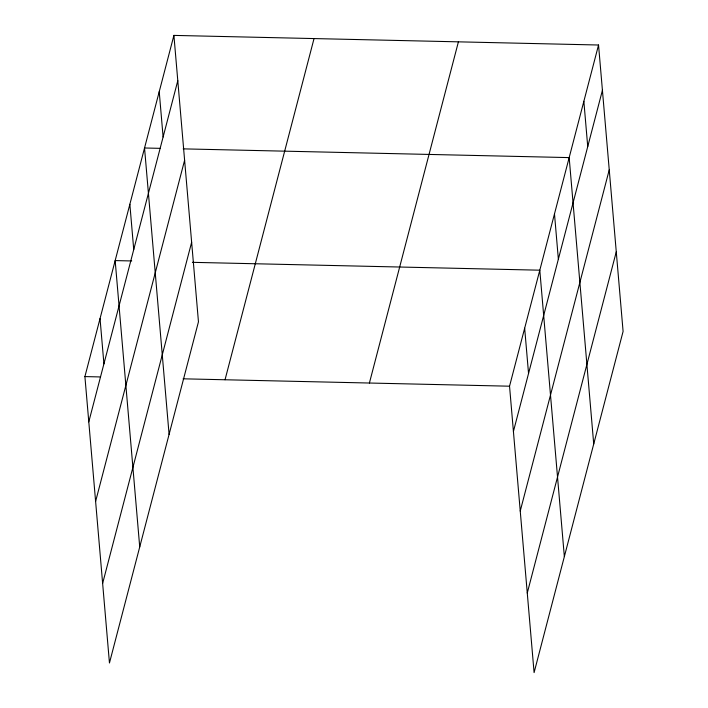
<?xml version="1.0" encoding="UTF-8"?>
<svg xmlns="http://www.w3.org/2000/svg" width="708" height="708" viewBox="0 0 708 708"><rect width="100%" height="100%" fill="white"/><g stroke="black" fill="none" stroke-linecap="round" stroke-linejoin="round"><path stroke-width="1.06" d="M173.911 35.4L198.461 321.804L109.457 662.989L84.907 376.585L173.911 35.4L598.543 45.011L623.093 331.415L534.089 672.6L509.539 386.196L598.543 45.011M88.783 421.871L177.797 80.685M95.607 501.441L184.611 160.247M102.633 583.419L191.647 242.233M225.038 379.762L314.042 38.568M369.408 383.028L458.412 41.834M513.415 431.482L602.42 90.288M520.238 511.052L609.243 169.858M527.265 593.03L616.27 251.844M159.99 148.344L144.538 147.99L169.088 434.393M183.16 148.866L569.17 157.601L593.72 444.005M131.715 260.96L115.165 260.588L139.724 546.983M192.399 262.332L539.797 270.19L564.347 556.594M84.907 376.585L100.35 376.939M183.107 378.815L509.539 386.196M583.852 101.306L587.737 146.591M554.488 213.896L558.364 259.181M524.663 328.193L528.549 373.479M159.229 91.695L163.106 136.98M129.856 204.285L133.732 249.57M100.04 318.591L103.917 363.868"/></g></svg>
